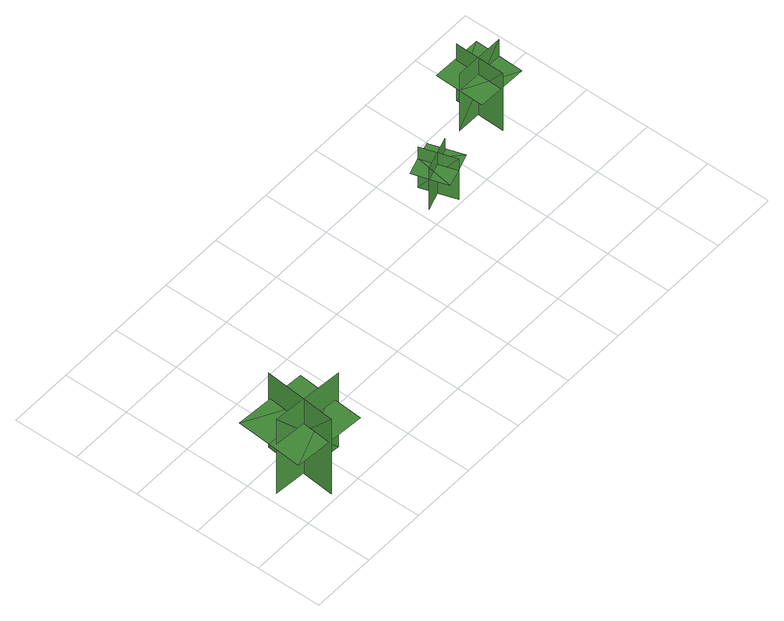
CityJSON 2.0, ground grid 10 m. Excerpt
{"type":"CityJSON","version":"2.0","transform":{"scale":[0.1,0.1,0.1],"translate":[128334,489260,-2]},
"CityObjects":{
"tree1":{"type":"SolitaryVegetationObject","geometry":[{"type":"MultiSurface","lod":"1","boundaries":[[[0,1,2]],[[0,2,3]],[[4,5,6]],[[4,6,7]],[[8,9,10]],[[8,10,11]],[[8,11,12]],[[8,12,13]]]}]},
"tree2":{"type":"SolitaryVegetationObject","geometry":[{"type":"MultiSurface","lod":"1","boundaries":[[[14,15,16]],[[14,16,17]],[[18,19,20]],[[18,20,21]],[[22,23,24]],[[22,24,25]],[[22,25,26]],[[22,26,27]]]}]},
"tree3":{"type":"SolitaryVegetationObject","geometry":[{"type":"MultiSurface","lod":"1","boundaries":[[[28,29,30]],[[28,30,31]],[[32,33,34]],[[32,34,35]],[[36,37,38]],[[36,38,39]],[[36,39,40]],[[36,40,41]]]}]}
},
"vertices":[
[124,52,12],[12,62,12],[12,62,153],[124,52,153],[67,121,12],[56,8,12],[56,8,153],[67,121,153],[118,61,107],[122,113,107],[9,121,107],[5,69,107],[1,17,107],[114,8,107],
[567,242,9],[514,225,9],[514,225,86],[567,242,86],[534,259,9],[551,206,9],[551,206,86],[534,259,86],[534,259,64],[508,251,64],[524,198,65],[551,206,65],[577,215,65],[561,267,64],
[679,315,11],[677,237,11],[677,237,119],[679,315,119],[641,279,11],[719,278,11],[719,278,119],[641,279,119],[641,279,88],[640,241,88],[718,239,88],[719,278,88],[720,316,88],[642,318,88]
]}
